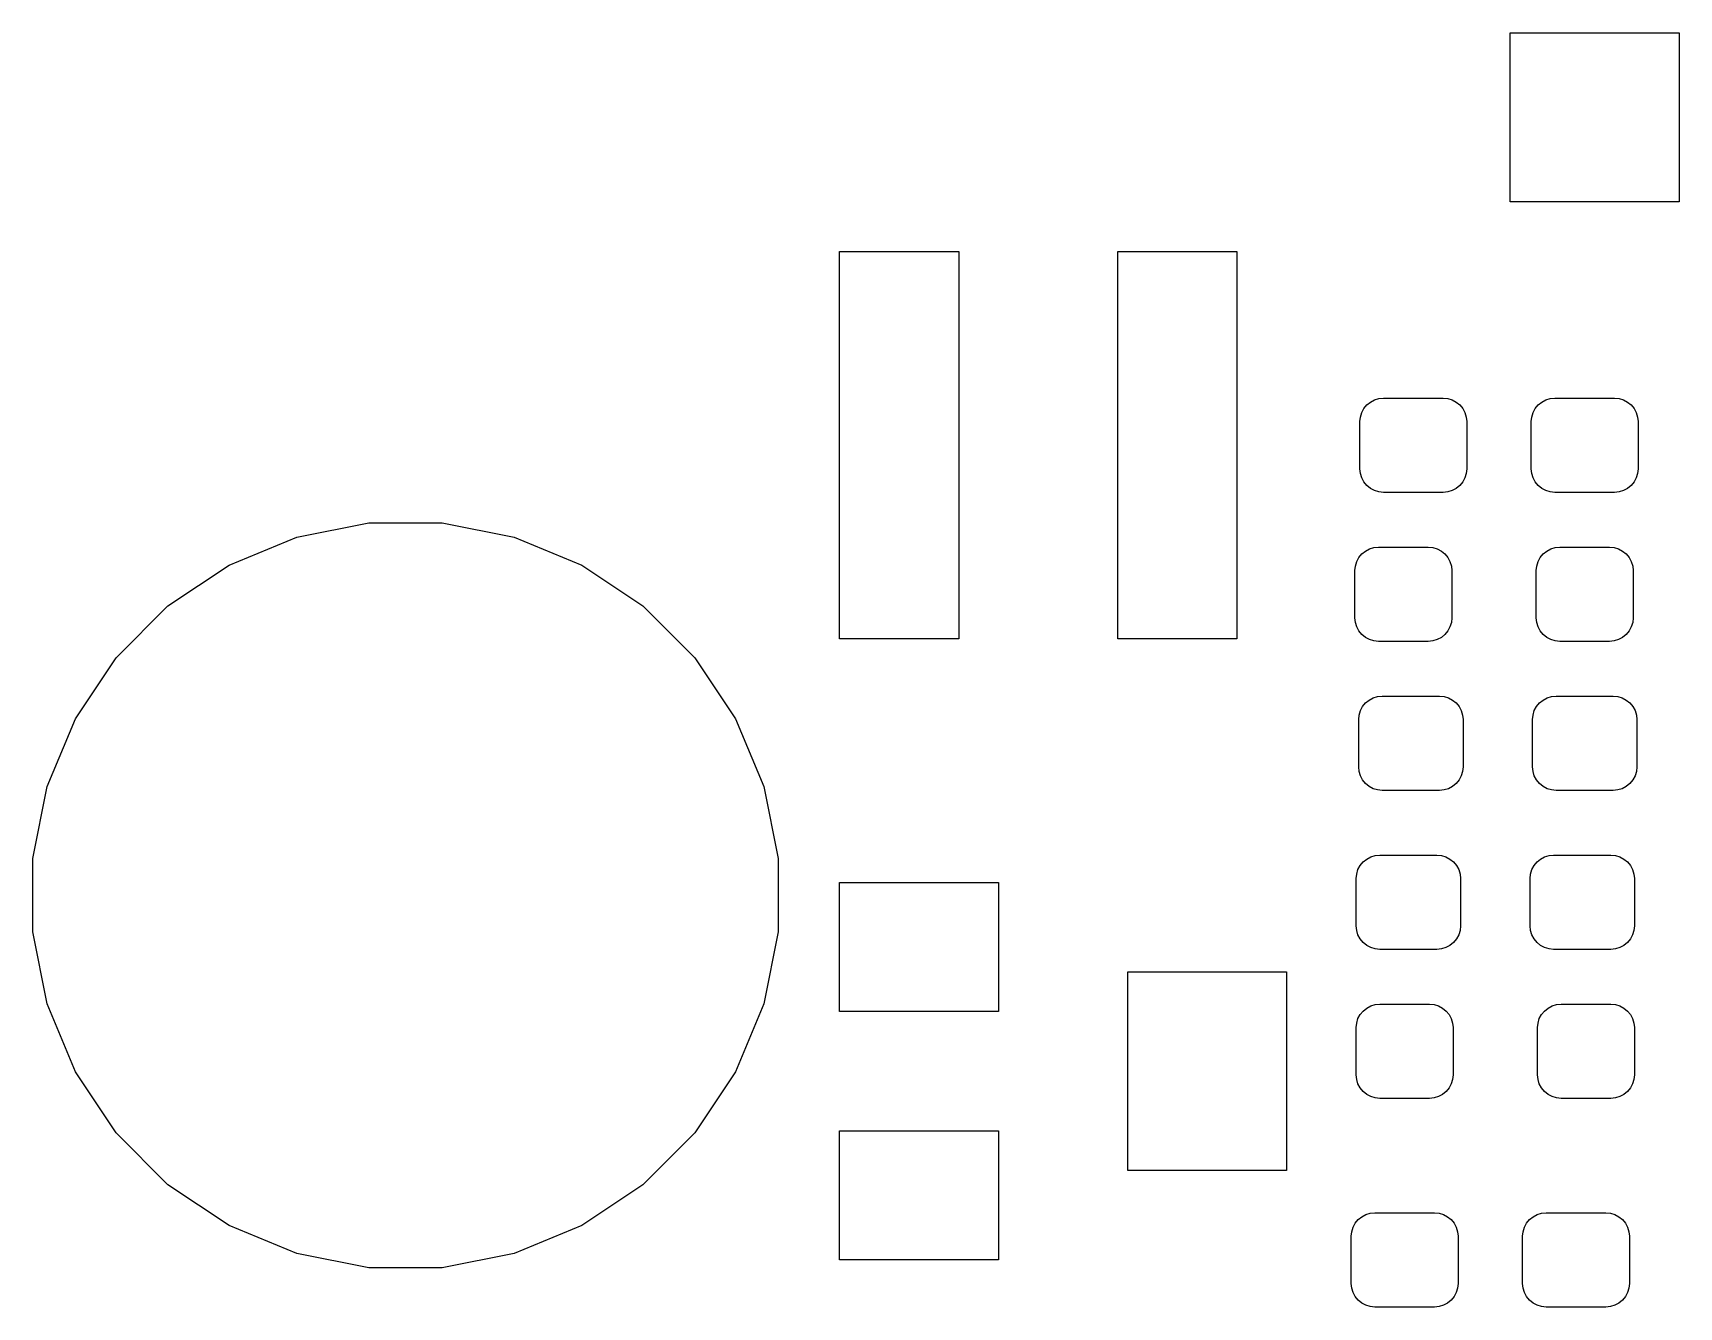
# Model space of a CAD drawing. Extents: x 116.2 to 159.4, y -138 to -93.2.
# Drawn here: x 121.48 to 138.05, y -105.97 to -93.15 of the extents above; entities that cross this region are included whole.
import ezdxf

# ---------------------------------------------------------------- set-up
doc = ezdxf.new("R2010")
doc.units = 0
doc.layers.add('BLACK', color=7, linetype='CONTINUOUS')

msp = doc.modelspace()

# ---------------------------------------------------------------- linework, layer by layer
at = {"layer": 'BLACK', "linetype": 'CONTINUOUS'}
for p, q in [((136.35, -94.85), (136.35, -93.15)), ((136.35, -93.15), (138.05, -93.15)), ((138.05, -93.15), (138.05, -94.85)), ((138.05, -94.85), (136.35, -94.85)), ((129.6, -99.25), (129.6, -95.35)), ((129.6, -95.35), (130.8, -95.35)), ((130.8, -95.35), (130.8, -99.25)), ((132.4, -99.25), (132.4, -95.35)), ((132.4, -95.35), (133.6, -95.35)), ((133.6, -95.35), (133.6, -99.25)), ((134.856, -96.9716), (134.878, -96.9306)), ((134.878, -96.9306), (134.907, -96.8946)), ((134.907, -96.8946), (134.943, -96.865)), ((134.943, -96.865), (134.984, -96.8431)), ((134.984, -96.8431), (135.029, -96.8296)), ((135.029, -96.8296), (135.075, -96.825)), ((135.075, -96.825), (135.675, -96.825)), ((135.675, -96.825), (135.721, -96.8296)), ((135.721, -96.8296), (135.766, -96.8431)), ((135.766, -96.8431), (135.807, -96.865)), ((135.807, -96.865), (135.843, -96.8946)), ((135.843, -96.8946), (135.872, -96.9306)), ((135.872, -96.9306), (135.894, -96.9716)), ((136.581, -96.9716), (136.603, -96.9306)), ((136.603, -96.9306), (136.632, -96.8946)), ((136.632, -96.8946), (136.668, -96.865)), ((136.668, -96.865), (136.709, -96.8431)), ((136.709, -96.8431), (136.754, -96.8296)), ((136.754, -96.8296), (136.8, -96.825)), ((136.8, -96.825), (137.4, -96.825)), ((137.4, -96.825), (137.446, -96.8296)), ((137.446, -96.8296), (137.491, -96.8431)), ((137.491, -96.8431), (137.532, -96.865)), ((137.532, -96.865), (137.568, -96.8946)), ((137.568, -96.8946), (137.597, -96.9306)), ((137.597, -96.9306), (137.619, -96.9716)), ((134.838, -97.0625), (134.842, -97.0162)), ((134.838, -97.5375), (134.838, -97.0625)), ((134.842, -97.0162), (134.856, -96.9716)), ((135.894, -96.9716), (135.908, -97.0162)), ((135.908, -97.0162), (135.912, -97.0625)), ((135.912, -97.0625), (135.912, -97.5375)), ((136.562, -97.0625), (136.567, -97.0162)), ((136.562, -97.5375), (136.562, -97.0625)), ((136.567, -97.0162), (136.581, -96.9716)), ((137.619, -96.9716), (137.633, -97.0162)), ((137.633, -97.0162), (137.637, -97.0625)), ((137.637, -97.0625), (137.637, -97.5375)), ((134.842, -97.5838), (134.838, -97.5375)), ((134.856, -97.6284), (134.842, -97.5838)), ((135.908, -97.5838), (135.894, -97.6284)), ((135.912, -97.5375), (135.908, -97.5838)), ((136.567, -97.5838), (136.562, -97.5375)), ((136.581, -97.6284), (136.567, -97.5838)), ((137.633, -97.5838), (137.619, -97.6284)), ((137.637, -97.5375), (137.633, -97.5838)), ((134.878, -97.6694), (134.856, -97.6284)), ((134.907, -97.7054), (134.878, -97.6694)), ((134.943, -97.735), (134.907, -97.7054)), ((134.984, -97.7569), (134.943, -97.735)), ((135.029, -97.7704), (134.984, -97.7569)), ((135.766, -97.7569), (135.721, -97.7704)), ((135.807, -97.735), (135.766, -97.7569)), ((135.843, -97.7054), (135.807, -97.735)), ((135.872, -97.6694), (135.843, -97.7054)), ((135.894, -97.6284), (135.872, -97.6694)), ((136.603, -97.6694), (136.581, -97.6284)), ((136.632, -97.7054), (136.603, -97.6694)), ((136.668, -97.735), (136.632, -97.7054)), ((136.709, -97.7569), (136.668, -97.735)), ((136.754, -97.7704), (136.709, -97.7569)), ((137.491, -97.7569), (137.446, -97.7704)), ((137.532, -97.735), (137.491, -97.7569)), ((137.568, -97.7054), (137.532, -97.735)), ((137.597, -97.6694), (137.568, -97.7054)), ((137.619, -97.6284), (137.597, -97.6694)), ((135.075, -97.775), (135.029, -97.7704)), ((135.675, -97.775), (135.075, -97.775)), ((135.721, -97.7704), (135.675, -97.775)), ((136.8, -97.775), (136.754, -97.7704)), ((137.4, -97.775), (136.8, -97.775)), ((137.446, -97.7704), (137.4, -97.775)), ((124.136, -98.2241), (124.861, -98.0799)), ((124.861, -98.0799), (125.599, -98.0799)), ((125.599, -98.0799), (126.324, -98.2241)), ((123.454, -98.5067), (124.136, -98.2241)), ((126.324, -98.2241), (127.006, -98.5067)), ((134.828, -98.4306), (134.857, -98.3946)), ((134.857, -98.3946), (134.893, -98.365)), ((134.893, -98.365), (134.934, -98.3431)), ((134.934, -98.3431), (134.979, -98.3296)), ((134.979, -98.3296), (135.025, -98.325)), ((135.025, -98.325), (135.525, -98.325)), ((135.525, -98.325), (135.571, -98.3296)), ((135.571, -98.3296), (135.616, -98.3431)), ((135.616, -98.3431), (135.657, -98.365)), ((135.657, -98.365), (135.693, -98.3946)), ((135.693, -98.3946), (135.722, -98.4306)), ((136.653, -98.4306), (136.682, -98.3946)), ((136.682, -98.3946), (136.718, -98.365)), ((136.718, -98.365), (136.759, -98.3431)), ((136.759, -98.3431), (136.804, -98.3296)), ((136.804, -98.3296), (136.85, -98.325)), ((136.85, -98.325), (137.35, -98.325)), ((137.35, -98.325), (137.396, -98.3296)), ((137.396, -98.3296), (137.441, -98.3431)), ((137.441, -98.3431), (137.482, -98.365)), ((137.482, -98.365), (137.518, -98.3946)), ((137.518, -98.3946), (137.547, -98.4306)), ((122.839, -98.9171), (123.454, -98.5067)), ((127.006, -98.5067), (127.62, -98.9171)), ((134.787, -98.5625), (134.792, -98.5162)), ((134.787, -99.0375), (134.787, -98.5625)), ((134.792, -98.5162), (134.806, -98.4716)), ((134.806, -98.4716), (134.828, -98.4306)), ((135.722, -98.4306), (135.744, -98.4716)), ((135.744, -98.4716), (135.758, -98.5162)), ((135.758, -98.5162), (135.762, -98.5625)), ((135.762, -98.5625), (135.762, -99.0375)), ((136.612, -98.5625), (136.617, -98.5162)), ((136.612, -99.0375), (136.612, -98.5625)), ((136.617, -98.5162), (136.631, -98.4716)), ((136.631, -98.4716), (136.653, -98.4306)), ((137.547, -98.4306), (137.569, -98.4716)), ((137.569, -98.4716), (137.583, -98.5162)), ((137.583, -98.5162), (137.588, -98.5625)), ((137.588, -98.5625), (137.588, -99.0375)), ((122.317, -99.4395), (122.839, -98.9171)), ((127.62, -98.9171), (128.143, -99.4395)), ((134.792, -99.0838), (134.787, -99.0375)), ((134.806, -99.1284), (134.792, -99.0838)), ((135.758, -99.0838), (135.744, -99.1284)), ((135.762, -99.0375), (135.758, -99.0838)), ((136.617, -99.0838), (136.612, -99.0375)), ((136.631, -99.1284), (136.617, -99.0838)), ((137.583, -99.0838), (137.569, -99.1284)), ((137.588, -99.0375), (137.583, -99.0838)), ((130.8, -99.25), (129.6, -99.25)), ((133.6, -99.25), (132.4, -99.25)), ((134.828, -99.1694), (134.806, -99.1284)), ((134.857, -99.2054), (134.828, -99.1694)), ((134.893, -99.235), (134.857, -99.2054)), ((134.934, -99.2569), (134.893, -99.235)), ((135.657, -99.235), (135.616, -99.2569)), ((135.693, -99.2054), (135.657, -99.235)), ((135.722, -99.1694), (135.693, -99.2054)), ((135.744, -99.1284), (135.722, -99.1694)), ((136.653, -99.1694), (136.631, -99.1284)), ((136.682, -99.2054), (136.653, -99.1694)), ((136.718, -99.235), (136.682, -99.2054)), ((136.759, -99.2569), (136.718, -99.235)), ((137.482, -99.235), (137.441, -99.2569)), ((137.518, -99.2054), (137.482, -99.235)), ((137.547, -99.1694), (137.518, -99.2054)), ((137.569, -99.1284), (137.547, -99.1694)), ((134.979, -99.2704), (134.934, -99.2569)), ((135.025, -99.275), (134.979, -99.2704)), ((135.525, -99.275), (135.025, -99.275)), ((135.571, -99.2704), (135.525, -99.275)), ((135.616, -99.2569), (135.571, -99.2704)), ((136.804, -99.2704), (136.759, -99.2569)), ((136.85, -99.275), (136.804, -99.2704)), ((137.35, -99.275), (136.85, -99.275)), ((137.396, -99.2704), (137.35, -99.275)), ((137.441, -99.2569), (137.396, -99.2704)), ((121.907, -100.054), (122.317, -99.4395)), ((128.143, -99.4395), (128.553, -100.054)), ((134.865, -99.9306), (134.895, -99.8946)), ((134.895, -99.8946), (134.931, -99.865)), ((134.931, -99.865), (134.972, -99.8431)), ((134.972, -99.8431), (135.016, -99.8296)), ((135.016, -99.8296), (135.062, -99.825)), ((135.062, -99.825), (135.637, -99.825)), ((135.637, -99.825), (135.684, -99.8296)), ((135.684, -99.8296), (135.728, -99.8431)), ((135.728, -99.8431), (135.769, -99.865)), ((135.769, -99.865), (135.805, -99.8946)), ((135.805, -99.8946), (135.835, -99.9306)), ((136.615, -99.9306), (136.645, -99.8946)), ((136.645, -99.8946), (136.681, -99.865)), ((136.681, -99.865), (136.722, -99.8431)), ((136.722, -99.8431), (136.766, -99.8296)), ((136.766, -99.8296), (136.812, -99.825)), ((136.812, -99.825), (137.387, -99.825)), ((137.387, -99.825), (137.434, -99.8296)), ((137.434, -99.8296), (137.478, -99.8431)), ((137.478, -99.8431), (137.519, -99.865)), ((137.519, -99.865), (137.555, -99.8946)), ((137.555, -99.8946), (137.585, -99.9306)), ((121.624, -100.736), (121.907, -100.054)), ((128.553, -100.054), (128.836, -100.736)), ((134.825, -100.062), (134.83, -100.016)), ((134.825, -100.537), (134.825, -100.062)), ((134.83, -100.016), (134.843, -99.9716)), ((134.843, -99.9716), (134.865, -99.9306)), ((135.835, -99.9306), (135.857, -99.9716)), ((135.857, -99.9716), (135.87, -100.016)), ((135.87, -100.016), (135.875, -100.062)), ((135.875, -100.062), (135.875, -100.537)), ((136.575, -100.062), (136.58, -100.016)), ((136.575, -100.537), (136.575, -100.062)), ((136.58, -100.016), (136.593, -99.9716)), ((136.593, -99.9716), (136.615, -99.9306)), ((137.585, -99.9306), (137.607, -99.9716)), ((137.607, -99.9716), (137.62, -100.016)), ((137.62, -100.016), (137.625, -100.062)), ((137.625, -100.062), (137.625, -100.537)), ((134.83, -100.584), (134.825, -100.537)), ((135.875, -100.537), (135.87, -100.584)), ((136.58, -100.584), (136.575, -100.537)), ((137.625, -100.537), (137.62, -100.584)), ((121.48, -101.461), (121.624, -100.736)), ((128.836, -100.736), (128.98, -101.461)), ((134.843, -100.628), (134.83, -100.584)), ((134.865, -100.669), (134.843, -100.628)), ((134.895, -100.705), (134.865, -100.669)), ((134.931, -100.735), (134.895, -100.705)), ((134.972, -100.757), (134.931, -100.735)), ((135.769, -100.735), (135.728, -100.757)), ((135.805, -100.705), (135.769, -100.735)), ((135.835, -100.669), (135.805, -100.705)), ((135.857, -100.628), (135.835, -100.669)), ((135.87, -100.584), (135.857, -100.628)), ((136.593, -100.628), (136.58, -100.584)), ((136.615, -100.669), (136.593, -100.628)), ((136.645, -100.705), (136.615, -100.669)), ((136.681, -100.735), (136.645, -100.705)), ((136.722, -100.757), (136.681, -100.735)), ((137.519, -100.735), (137.478, -100.757)), ((137.555, -100.705), (137.519, -100.735)), ((137.585, -100.669), (137.555, -100.705)), ((137.607, -100.628), (137.585, -100.669)), ((137.62, -100.584), (137.607, -100.628)), ((135.016, -100.77), (134.972, -100.757)), ((135.062, -100.775), (135.016, -100.77)), ((135.637, -100.775), (135.062, -100.775)), ((135.684, -100.77), (135.637, -100.775)), ((135.728, -100.757), (135.684, -100.77)), ((136.766, -100.77), (136.722, -100.757)), ((136.812, -100.775), (136.766, -100.77)), ((137.387, -100.775), (136.812, -100.775)), ((137.434, -100.77), (137.387, -100.775)), ((137.478, -100.757), (137.434, -100.77)), ((121.48, -102.199), (121.48, -101.461)), ((128.98, -101.461), (128.98, -102.199)), ((134.805, -101.616), (134.818, -101.572)), ((134.818, -101.572), (134.84, -101.531)), ((134.84, -101.531), (134.87, -101.495)), ((134.87, -101.495), (134.906, -101.465)), ((134.906, -101.465), (134.947, -101.443)), ((134.947, -101.443), (134.991, -101.43)), ((134.991, -101.43), (135.037, -101.425)), ((135.037, -101.425), (135.612, -101.425)), ((135.612, -101.425), (135.659, -101.43)), ((135.659, -101.43), (135.703, -101.443)), ((135.703, -101.443), (135.744, -101.465)), ((135.744, -101.465), (135.78, -101.495)), ((135.78, -101.495), (135.81, -101.531)), ((135.81, -101.531), (135.832, -101.572)), ((135.832, -101.572), (135.845, -101.616)), ((136.555, -101.616), (136.568, -101.572)), ((136.568, -101.572), (136.59, -101.531)), ((136.59, -101.531), (136.62, -101.495)), ((136.62, -101.495), (136.656, -101.465)), ((136.656, -101.465), (136.697, -101.443)), ((136.697, -101.443), (136.741, -101.43)), ((136.741, -101.43), (136.787, -101.425)), ((136.787, -101.425), (137.362, -101.425)), ((137.362, -101.425), (137.409, -101.43)), ((137.409, -101.43), (137.453, -101.443)), ((137.453, -101.443), (137.494, -101.465)), ((137.494, -101.465), (137.53, -101.495)), ((137.53, -101.495), (137.56, -101.531)), ((137.56, -101.531), (137.582, -101.572)), ((137.582, -101.572), (137.595, -101.616)), ((129.6, -103), (129.6, -101.7)), ((129.6, -101.7), (131.2, -101.7)), ((131.2, -101.7), (131.2, -103)), ((134.8, -101.662), (134.805, -101.616)), ((134.8, -102.137), (134.8, -101.662)), ((135.845, -101.616), (135.85, -101.662)), ((135.85, -101.662), (135.85, -102.137)), ((136.55, -101.662), (136.555, -101.616)), ((136.55, -102.137), (136.55, -101.662)), ((137.595, -101.616), (137.6, -101.662)), ((137.6, -101.662), (137.6, -102.137)), ((121.624, -102.924), (121.48, -102.199)), ((128.98, -102.199), (128.836, -102.924)), ((134.805, -102.184), (134.8, -102.137)), ((134.818, -102.228), (134.805, -102.184)), ((134.84, -102.269), (134.818, -102.228)), ((135.832, -102.228), (135.81, -102.269)), ((135.845, -102.184), (135.832, -102.228)), ((135.85, -102.137), (135.845, -102.184)), ((136.555, -102.184), (136.55, -102.137)), ((136.568, -102.228), (136.555, -102.184)), ((136.59, -102.269), (136.568, -102.228)), ((137.582, -102.228), (137.56, -102.269)), ((137.595, -102.184), (137.582, -102.228)), ((137.6, -102.137), (137.595, -102.184)), ((134.87, -102.305), (134.84, -102.269)), ((134.906, -102.335), (134.87, -102.305)), ((134.947, -102.357), (134.906, -102.335)), ((134.991, -102.37), (134.947, -102.357)), ((135.037, -102.375), (134.991, -102.37)), ((135.612, -102.375), (135.037, -102.375)), ((135.659, -102.37), (135.612, -102.375)), ((135.703, -102.357), (135.659, -102.37)), ((135.744, -102.335), (135.703, -102.357)), ((135.78, -102.305), (135.744, -102.335)), ((135.81, -102.269), (135.78, -102.305)), ((136.62, -102.305), (136.59, -102.269)), ((136.656, -102.335), (136.62, -102.305)), ((136.697, -102.357), (136.656, -102.335)), ((136.741, -102.37), (136.697, -102.357)), ((136.787, -102.375), (136.741, -102.37)), ((137.362, -102.375), (136.787, -102.375)), ((137.409, -102.37), (137.362, -102.375)), ((137.453, -102.357), (137.409, -102.37)), ((137.494, -102.335), (137.453, -102.357)), ((137.53, -102.305), (137.494, -102.335)), ((137.56, -102.269), (137.53, -102.305)), ((132.5, -104.6), (132.5, -102.6)), ((132.5, -102.6), (134.1, -102.6)), ((134.1, -102.6), (134.1, -104.6)), ((121.907, -103.606), (121.624, -102.924)), ((128.836, -102.924), (128.553, -103.606)), ((131.2, -103), (129.6, -103)), ((134.818, -103.072), (134.84, -103.031)), ((134.84, -103.031), (134.87, -102.995)), ((134.87, -102.995), (134.906, -102.965)), ((134.906, -102.965), (134.947, -102.943)), ((134.947, -102.943), (134.991, -102.93)), ((134.991, -102.93), (135.037, -102.925)), ((135.037, -102.925), (135.537, -102.925)), ((135.537, -102.925), (135.584, -102.93)), ((135.584, -102.93), (135.628, -102.943)), ((135.628, -102.943), (135.669, -102.965)), ((135.669, -102.965), (135.705, -102.995)), ((135.705, -102.995), (135.735, -103.031)), ((135.735, -103.031), (135.757, -103.072)), ((136.643, -103.072), (136.665, -103.031)), ((136.665, -103.031), (136.695, -102.995)), ((136.695, -102.995), (136.731, -102.965)), ((136.731, -102.965), (136.772, -102.943)), ((136.772, -102.943), (136.816, -102.93)), ((136.816, -102.93), (136.862, -102.925)), ((136.862, -102.925), (137.362, -102.925)), ((137.362, -102.925), (137.409, -102.93)), ((137.409, -102.93), (137.453, -102.943)), ((137.453, -102.943), (137.494, -102.965)), ((137.494, -102.965), (137.53, -102.995)), ((137.53, -102.995), (137.56, -103.031)), ((137.56, -103.031), (137.582, -103.072)), ((134.8, -103.162), (134.805, -103.116)), ((134.8, -103.637), (134.8, -103.162)), ((134.805, -103.116), (134.818, -103.072)), ((135.757, -103.072), (135.77, -103.116)), ((135.77, -103.116), (135.775, -103.162)), ((135.775, -103.162), (135.775, -103.637)), ((136.625, -103.162), (136.63, -103.116)), ((136.625, -103.637), (136.625, -103.162)), ((136.63, -103.116), (136.643, -103.072)), ((137.582, -103.072), (137.595, -103.116)), ((137.595, -103.116), (137.6, -103.162)), ((137.6, -103.162), (137.6, -103.637)), ((122.317, -104.22), (121.907, -103.606)), ((128.553, -103.606), (128.143, -104.22)), ((134.805, -103.684), (134.8, -103.637)), ((134.818, -103.728), (134.805, -103.684)), ((134.84, -103.769), (134.818, -103.728)), ((135.757, -103.728), (135.735, -103.769)), ((135.77, -103.684), (135.757, -103.728)), ((135.775, -103.637), (135.77, -103.684)), ((136.63, -103.684), (136.625, -103.637)), ((136.643, -103.728), (136.63, -103.684)), ((136.665, -103.769), (136.643, -103.728)), ((137.582, -103.728), (137.56, -103.769)), ((137.595, -103.684), (137.582, -103.728)), ((137.6, -103.637), (137.595, -103.684)), ((134.87, -103.805), (134.84, -103.769)), ((134.906, -103.835), (134.87, -103.805)), ((134.947, -103.857), (134.906, -103.835)), ((134.991, -103.87), (134.947, -103.857)), ((135.037, -103.875), (134.991, -103.87)), ((135.537, -103.875), (135.037, -103.875)), ((135.584, -103.87), (135.537, -103.875)), ((135.628, -103.857), (135.584, -103.87)), ((135.669, -103.835), (135.628, -103.857)), ((135.705, -103.805), (135.669, -103.835)), ((135.735, -103.769), (135.705, -103.805)), ((136.695, -103.805), (136.665, -103.769)), ((136.731, -103.835), (136.695, -103.805)), ((136.772, -103.857), (136.731, -103.835)), ((136.816, -103.87), (136.772, -103.857)), ((136.862, -103.875), (136.816, -103.87)), ((137.362, -103.875), (136.862, -103.875)), ((137.409, -103.87), (137.362, -103.875)), ((137.453, -103.857), (137.409, -103.87)), ((137.494, -103.835), (137.453, -103.857)), ((137.53, -103.805), (137.494, -103.835)), ((137.56, -103.769), (137.53, -103.805)), ((122.839, -104.743), (122.317, -104.22)), ((128.143, -104.22), (127.62, -104.743)), ((129.6, -105.5), (129.6, -104.2)), ((129.6, -104.2), (131.2, -104.2)), ((131.2, -104.2), (131.2, -105.5)), ((134.1, -104.6), (132.5, -104.6)), ((123.454, -105.153), (122.839, -104.743)), ((127.62, -104.743), (127.006, -105.153)), ((134.856, -105.065), (134.897, -105.043)), ((134.897, -105.043), (134.941, -105.03)), ((134.941, -105.03), (134.987, -105.025)), ((134.987, -105.025), (135.588, -105.025)), ((135.588, -105.025), (135.634, -105.03)), ((135.634, -105.03), (135.678, -105.043)), ((135.678, -105.043), (135.719, -105.065)), ((136.581, -105.065), (136.622, -105.043)), ((136.622, -105.043), (136.666, -105.03)), ((136.666, -105.03), (136.713, -105.025)), ((136.713, -105.025), (137.312, -105.025)), ((137.312, -105.025), (137.359, -105.03)), ((137.359, -105.03), (137.403, -105.043)), ((137.403, -105.043), (137.444, -105.065)), ((124.136, -105.436), (123.454, -105.153)), ((127.006, -105.153), (126.324, -105.436)), ((134.75, -105.262), (134.755, -105.216)), ((134.755, -105.216), (134.768, -105.172)), ((134.768, -105.172), (134.79, -105.131)), ((134.79, -105.131), (134.82, -105.095)), ((134.82, -105.095), (134.856, -105.065)), ((135.719, -105.065), (135.755, -105.095)), ((135.755, -105.095), (135.785, -105.131)), ((135.785, -105.131), (135.807, -105.172)), ((135.807, -105.172), (135.82, -105.216)), ((135.82, -105.216), (135.825, -105.262)), ((136.475, -105.262), (136.48, -105.216)), ((136.48, -105.216), (136.493, -105.172)), ((136.493, -105.172), (136.515, -105.131)), ((136.515, -105.131), (136.545, -105.095)), ((136.545, -105.095), (136.581, -105.065)), ((137.444, -105.065), (137.48, -105.095)), ((137.48, -105.095), (137.51, -105.131)), ((137.51, -105.131), (137.532, -105.172)), ((137.532, -105.172), (137.545, -105.216)), ((137.545, -105.216), (137.55, -105.262)), ((134.75, -105.737), (134.75, -105.262)), ((135.825, -105.262), (135.825, -105.737)), ((136.475, -105.737), (136.475, -105.262)), ((137.55, -105.262), (137.55, -105.737)), ((124.861, -105.58), (124.136, -105.436)), ((126.324, -105.436), (125.599, -105.58)), ((131.2, -105.5), (129.6, -105.5)), ((125.599, -105.58), (124.861, -105.58)), ((134.755, -105.784), (134.75, -105.737)), ((134.768, -105.828), (134.755, -105.784)), ((134.79, -105.869), (134.768, -105.828)), ((134.82, -105.905), (134.79, -105.869)), ((135.785, -105.869), (135.755, -105.905)), ((135.807, -105.828), (135.785, -105.869)), ((135.82, -105.784), (135.807, -105.828)), ((135.825, -105.737), (135.82, -105.784)), ((136.48, -105.784), (136.475, -105.737)), ((136.493, -105.828), (136.48, -105.784)), ((136.515, -105.869), (136.493, -105.828)), ((136.545, -105.905), (136.515, -105.869)), ((137.51, -105.869), (137.48, -105.905)), ((137.532, -105.828), (137.51, -105.869)), ((137.545, -105.784), (137.532, -105.828)), ((137.55, -105.737), (137.545, -105.784)), ((134.856, -105.935), (134.82, -105.905)), ((134.897, -105.957), (134.856, -105.935)), ((134.941, -105.97), (134.897, -105.957)), ((134.987, -105.975), (134.941, -105.97)), ((135.588, -105.975), (134.987, -105.975)), ((135.634, -105.97), (135.588, -105.975)), ((135.678, -105.957), (135.634, -105.97)), ((135.719, -105.935), (135.678, -105.957)), ((135.755, -105.905), (135.719, -105.935)), ((136.581, -105.935), (136.545, -105.905)), ((136.622, -105.957), (136.581, -105.935)), ((136.666, -105.97), (136.622, -105.957)), ((136.713, -105.975), (136.666, -105.97)), ((137.312, -105.975), (136.713, -105.975)), ((137.359, -105.97), (137.312, -105.975)), ((137.403, -105.957), (137.359, -105.97)), ((137.444, -105.935), (137.403, -105.957)), ((137.48, -105.905), (137.444, -105.935))]:
    msp.add_line(p, q, dxfattribs=at)

doc.saveas('drawing.dxf')
